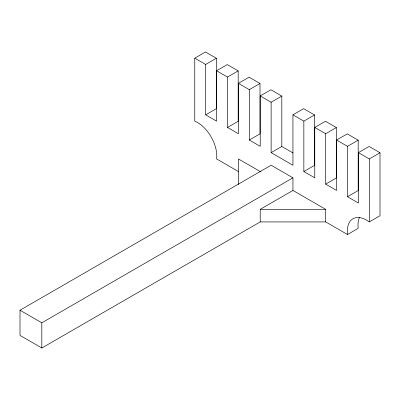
<?xml version="1.0" encoding="UTF-8"?>
<svg xmlns="http://www.w3.org/2000/svg" width="400" height="400" viewBox="0 0 400 400"><rect width="100%" height="100%" fill="white"/><g stroke="black" fill="none" stroke-linecap="round" stroke-linejoin="round"><path stroke-width="0.6" d="M194.76 58.165L205.455 51.99L216.365 58.285L216.365 108.675L205.67 114.85L205.67 64.46L194.76 58.165L194.76 121.15A27.275 15.745 60 0 1 216.58 158.94L238.395 171.535M205.67 64.46L216.365 58.285M216.58 70.76L227.275 64.585L238.18 70.885L238.18 121.27L227.485 127.445L227.485 77.06L216.58 70.76L216.58 121.145L205.67 114.85M227.485 77.06L238.18 70.885M238.395 83.355L249.09 77.18L260 83.48L260 133.87L249.305 140.04L249.305 89.655L238.395 83.355L238.395 133.745L227.485 127.445M249.305 89.655L260 83.48M249.305 140.04L260.215 146.34L260.215 95.955L270.91 89.78L281.82 96.075L281.82 146.465L292.995 152.915M260.215 95.955L271.125 102.25L281.82 96.075M292.94 114.85L303.635 108.675L314.545 114.97L314.545 165.36L303.85 171.535L303.85 121.145L292.94 114.85L292.94 165.235L271.125 152.64L271.125 102.25M303.85 121.145L314.545 114.97M271.125 152.64L281.82 146.465M314.76 127.445L325.455 121.27L336.365 127.57L336.365 177.955L325.67 184.13L325.67 133.745L314.76 127.445L314.76 177.83L303.85 171.535M20 310.22L271.125 165.235L292.94 177.83L292.94 190.43L260.215 209.325L260.215 221.92L41.82 348.01L20 335.415L20 310.22L41.82 322.815L292.94 177.83M325.67 133.745L336.365 127.57M336.58 140.04L347.275 133.865L358.18 140.165L358.18 190.555L347.485 196.725L347.485 146.34L336.58 140.04L336.58 190.43L325.67 184.13M347.485 146.34L358.18 140.165M347.485 196.725L358.395 203.025L358.395 152.64L369.09 146.465L380 152.76L380 215.745L369.305 221.92A27.275 15.745 60 0 0 347.485 234.515L325.67 221.92L260.215 221.92M358.395 152.64L369.305 158.935L380 152.76M347.485 234.515L358.18 228.345A27.275 15.745 60 0 1 359.39 217.56M260.215 209.325L325.67 209.325L325.67 221.92M260.395 171.635L238.395 158.94L238.395 184.545M292.94 190.43L325.67 209.325M369.305 158.935L369.305 221.92M41.82 322.815L41.82 348.01"/></g></svg>
